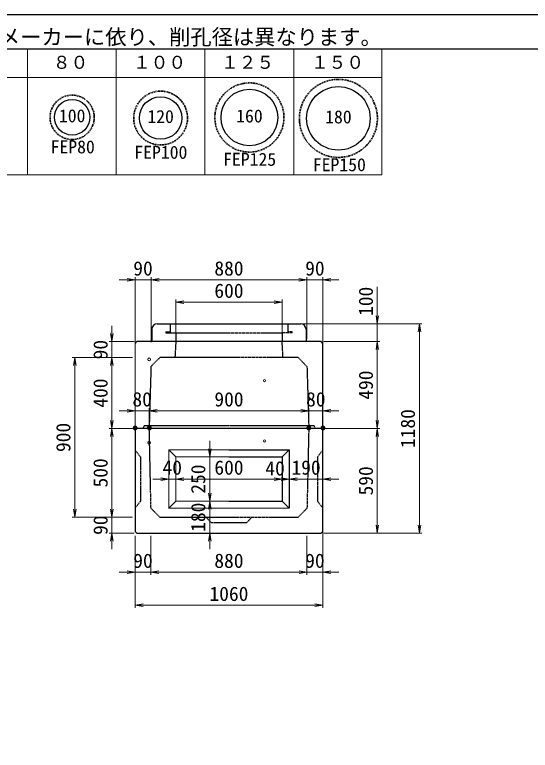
# Model space of a CAD drawing. Units: millimetres, scale not verified. Extents: x -297 to 298, y -210 to 210.
# Drawn here: x 3.2 to 148.6, y 3.1 to 210.5 of the extents above; entities that cross this region are included whole.
import ezdxf
from ezdxf.enums import TextEntityAlignment as Align

# ---------------------------------------------------------------- set-up
doc = ezdxf.new("R2010")
doc.units = ezdxf.units.MM
doc.linetypes.add('USER1', pattern=[12.95, 6.35, -3.175, 0.25, -3.175])
doc.linetypes.add('USER2', pattern=[4.7625, 3.175, -1.5875])
doc.layers.add('0-0', color=7, linetype='Continuous')
for name, color, linetype, lineweight in [('0-1_0', 9, 'Continuous', 25), ('0-2_dims', 7, 'Continuous', 18), ('0-3_pen1実線', 4, 'Continuous', 13), ('0-4_pen2実線', 3, 'Continuous', 13), ('0-5_pen3実線', 7, 'Continuous', 25), ('0-6_pen4実線', 7, 'Continuous', 25), ('0-7_pen2破線', 3, 'USER2', 25), ('0-8_鉄筋', 7, 'Continuous', 25), ('0-9_draw', 7, 'Continuous', 13)]:
    doc.layers.add(name, color=color, linetype=linetype, lineweight=lineweight)
doc.styles.add('ＭＳ ゴシック', font='')
doc.styles.get('ＭＳ ゴシック').set_extended_font_data('MS Gothic')

# ---------------------------------------------------------------- blocks, each defined once
blk = doc.blocks.new('部分図 1')
at = {"layer": '0-1_0'}
blk.add_lwpolyline([(0, 0), (11898, 0), (11898, 8410), (0, 8410)], close=True, dxfattribs=at)
at = {"layer": '0-2_dims'}
for p, q in [((6076.84, 7506.2), (6076.84, 8214.9)), ((6575.84, 7506.2), (6575.84, 8214.9)), ((7076.84, 7506.2), (7076.84, 8214.9)), ((7577.84, 7506.2), (7577.84, 8214.9)), ((8074.84, 7506.2), (8074.84, 8214.9)), ((4075.84, 8055), (8074.84, 8055)), ((8074.84, 7506.2), (4075.84, 7506.2)), ((6682.66, 6558.87), (6682.66, 6929.37)), ((6772.96, 6562.77), (6772.96, 6929.37)), ((6772.96, 6562.77), (6772.96, 6929.37)), ((7652.66, 6581.37), (7652.66, 6929.37)), ((7652.66, 6581.37), (7652.66, 6929.37)), ((7742.66, 6559.37), (7742.66, 6929.37)), ((6682.66, 6914.37), (6592.66, 6914.37)), ((6682.66, 6914.37), (6772.96, 6914.37)), ((6772.96, 6914.37), (6862.96, 6914.37)), ((6772.96, 6914.37), (7652.66, 6914.37)), ((7652.66, 6914.37), (7562.66, 6914.37)), ((7652.66, 6914.37), (7742.66, 6914.37)), ((7742.66, 6914.37), (7832.66, 6914.37)), ((8049.66, 6666.37), (8049.66, 6876.37)), ((6912.66, 6581.37), (6912.66, 6803.37)), ((7512.66, 6581.37), (7512.66, 6803.37)), ((6912.66, 6788.37), (7512.66, 6788.37)), ((6552.66, 6566.37), (6552.66, 6656.37)), ((7583.66, 6666.37), (8064.66, 6666.37)), ((7762.66, 6666.37), (8301.66, 6666.37)), ((8049.66, 6666.37), (8049.66, 6566.37)), ((8286.66, 6666.37), (8286.66, 5486.37)), ((6677.66, 6566.37), (6537.66, 6566.37)), ((6552.66, 6566.37), (6552.66, 6476.37)), ((7747.66, 6566.37), (8064.66, 6566.37)), ((7747.66, 6566.37), (8064.66, 6566.37)), ((8049.66, 6566.37), (8049.66, 6476.37)), ((8049.66, 6566.37), (8049.66, 6076.37)), ((6652.66, 6476.37), (6327.66, 6476.37)), ((6342.66, 6476.37), (6342.66, 5576.37)), ((6667.66, 6476.37), (6537.66, 6476.37)), ((6667.66, 6476.37), (6537.66, 6476.37)), ((6552.66, 6476.37), (6552.66, 6386.37)), ((6552.66, 6476.37), (6552.66, 6076.37)), ((6682.76, 6091.37), (6682.76, 6191.37)), ((6763.04, 6093.1), (6763.04, 6191.37)), ((6763.04, 6093.1), (6763.04, 6191.37)), ((7662.76, 6093.1), (7662.76, 6191.37)), ((7662.76, 6093.1), (7662.76, 6191.37)), ((7742.76, 6089.6), (7742.76, 6191.37)), ((6682.76, 6176.37), (6592.76, 6176.37)), ((6682.76, 6176.37), (6763.04, 6176.37)), ((6763.04, 6176.37), (6853.04, 6176.37)), ((6763.04, 6176.37), (7662.76, 6176.37)), ((7662.76, 6176.37), (7572.76, 6176.37)), ((7662.76, 6176.37), (7742.76, 6176.37)), ((7742.76, 6176.37), (7832.76, 6176.37)), ((6667.66, 6076.37), (6537.66, 6076.37)), ((6667.66, 6076.37), (6537.66, 6076.37)), ((6552.66, 6076.37), (6552.66, 5576.37)), ((6682.76, 6076.37), (7810.76, 6076.37)), ((7747.66, 6076.37), (8064.66, 6076.37)), ((7757.66, 6076.37), (8064.66, 6076.37)), ((8049.66, 6076.37), (8049.66, 5486.37)), ((7103.76, 5916.37), (7103.76, 6006.37)), ((7096.76, 5916.37), (7088.76, 5916.37)), ((7103.76, 5916.37), (7103.76, 5666.37)), ((6872.76, 5791.37), (6782.76, 5791.37)), ((6872.76, 5791.37), (6872.76, 5806.37)), ((6872.76, 5791.37), (6912.76, 5791.37)), ((6912.76, 5791.37), (6912.76, 5806.37)), ((6912.76, 5791.37), (6912.76, 5806.37)), ((6912.76, 5791.37), (7002.76, 5791.37)), ((6912.76, 5791.37), (7512.76, 5791.37)), ((7512.76, 5791.37), (7422.76, 5791.37)), ((7552.76, 5791.37), (7462.76, 5791.37)), ((7512.76, 5791.37), (7512.76, 5806.37)), ((7512.76, 5791.37), (7512.76, 5806.37)), ((7512.76, 5791.37), (7552.76, 5791.37)), ((7552.76, 5791.37), (7552.76, 5806.37)), ((7552.76, 5791.37), (7552.76, 5806.37)), ((7552.76, 5791.37), (7642.76, 5791.37)), ((7552.76, 5791.37), (7742.76, 5791.37)), ((7742.76, 5791.37), (7742.76, 5806.37)), ((7742.76, 5791.37), (7832.76, 5791.37)), ((7103.76, 5666.37), (7103.76, 5756.37)), ((6552.66, 5576.37), (6552.66, 5666.37)), ((7096.76, 5666.37), (7088.76, 5666.37)), ((7096.76, 5666.37), (7088.76, 5666.37)), ((7103.76, 5666.37), (7103.76, 5576.37)), ((7103.76, 5666.37), (7103.76, 5486.37)), ((6652.66, 5576.37), (6327.66, 5576.37)), ((6667.66, 5576.37), (6537.66, 5576.37)), ((6667.66, 5576.37), (6537.66, 5576.37)), ((6552.66, 5576.37), (6552.66, 5486.37)), ((6677.66, 5486.37), (6537.66, 5486.37)), ((6552.66, 5486.37), (6552.66, 5396.37)), ((7103.76, 5486.37), (7103.76, 5396.37)), ((7105.76, 5486.37), (7118.76, 5486.37)), ((7742.76, 5504.37), (7742.76, 5250.87)), ((7747.66, 5486.37), (8064.66, 5486.37)), ((7772.66, 5486.37), (8301.66, 5486.37)), ((6682.76, 5470.97), (6682.76, 5250.87)), ((6772.56, 5470.97), (6772.56, 5250.87)), ((6772.56, 5470.97), (6772.56, 5250.87)), ((7652.76, 5470.97), (7652.76, 5250.87)), ((7652.76, 5470.97), (7652.76, 5250.87)), ((6682.76, 5416.07), (6682.76, 5064.37)), ((7742.76, 5400.95), (7742.76, 5064.37)), ((6682.76, 5265.87), (6592.76, 5265.87)), ((6682.76, 5265.87), (6772.56, 5265.87)), ((6772.56, 5265.87), (6862.56, 5265.87)), ((6772.56, 5265.87), (7652.76, 5265.87)), ((7652.76, 5265.87), (7562.76, 5265.87)), ((7652.76, 5265.87), (7742.76, 5265.87)), ((7742.76, 5265.87), (7832.76, 5265.87)), ((6682.76, 5079.37), (7742.76, 5079.37))]:
    blk.add_line(p, q, dxfattribs=at)
for points in [[(6637.66, 6906.87), (6682.66, 6914.37), (6637.66, 6921.87)], [(6817.96, 6921.87), (6772.96, 6914.37), (6817.96, 6906.87)], [(6817.96, 6921.87), (6772.96, 6914.37), (6817.96, 6906.87)], [(7607.66, 6906.87), (7652.66, 6914.37), (7607.66, 6921.87)], [(7607.66, 6906.87), (7652.66, 6914.37), (7607.66, 6921.87)], [(7787.66, 6921.87), (7742.66, 6914.37), (7787.66, 6906.87)], [(6957.66, 6795.87), (6912.66, 6788.37), (6957.66, 6780.87)], [(7467.66, 6780.87), (7512.66, 6788.37), (7467.66, 6795.87)], [(8042.16, 6711.37), (8049.66, 6666.37), (8057.16, 6711.37)], [(8294.16, 6621.37), (8286.66, 6666.37), (8279.16, 6621.37)], [(6545.16, 6611.37), (6552.66, 6566.37), (6560.16, 6611.37)], [(8057.16, 6521.37), (8049.66, 6566.37), (8042.16, 6521.37)], [(8057.16, 6521.37), (8049.66, 6566.37), (8042.16, 6521.37)], [(6350.16, 6431.37), (6342.66, 6476.37), (6335.16, 6431.37)], [(6560.16, 6431.37), (6552.66, 6476.37), (6545.16, 6431.37)], [(6560.16, 6431.37), (6552.66, 6476.37), (6545.16, 6431.37)], [(6637.76, 6168.87), (6682.76, 6176.37), (6637.76, 6183.87)], [(6808.04, 6183.87), (6763.04, 6176.37), (6808.04, 6168.87)], [(6808.04, 6183.87), (6763.04, 6176.37), (6808.04, 6168.87)], [(7617.76, 6168.87), (7662.76, 6176.37), (7617.76, 6183.87)], [(7617.76, 6168.87), (7662.76, 6176.37), (7617.76, 6183.87)], [(7787.76, 6183.87), (7742.76, 6176.37), (7787.76, 6168.87)], [(6545.16, 6121.37), (6552.66, 6076.37), (6560.16, 6121.37)], [(8042.16, 6121.37), (8049.66, 6076.37), (8057.16, 6121.37)], [(6560.16, 6031.37), (6552.66, 6076.37), (6545.16, 6031.37)], [(8057.16, 6031.37), (8049.66, 6076.37), (8042.16, 6031.37)], [(7096.26, 5961.37), (7103.76, 5916.37), (7111.26, 5961.37)], [(6827.76, 5783.87), (6872.76, 5791.37), (6827.76, 5798.87)], [(6957.76, 5798.87), (6912.76, 5791.37), (6957.76, 5783.87)], [(6957.76, 5798.87), (6912.76, 5791.37), (6957.76, 5783.87)], [(7467.76, 5783.87), (7512.76, 5791.37), (7467.76, 5798.87)], [(7467.76, 5783.87), (7512.76, 5791.37), (7467.76, 5798.87)], [(7507.76, 5783.87), (7552.76, 5791.37), (7507.76, 5798.87)], [(7597.76, 5798.87), (7552.76, 5791.37), (7597.76, 5783.87)], [(7787.76, 5798.87), (7742.76, 5791.37), (7787.76, 5783.87)], [(7096.26, 5711.37), (7103.76, 5666.37), (7111.26, 5711.37)], [(7111.26, 5621.37), (7103.76, 5666.37), (7096.26, 5621.37)], [(6335.16, 5621.37), (6342.66, 5576.37), (6350.16, 5621.37)], [(6545.16, 5621.37), (6552.66, 5576.37), (6560.16, 5621.37)], [(6545.16, 5621.37), (6552.66, 5576.37), (6560.16, 5621.37)], [(8042.16, 5531.37), (8049.66, 5486.37), (8057.16, 5531.37)], [(8279.16, 5531.37), (8286.66, 5486.37), (8294.16, 5531.37)], [(6560.16, 5441.37), (6552.66, 5486.37), (6545.16, 5441.37)], [(7111.26, 5441.37), (7103.76, 5486.37), (7096.26, 5441.37)], [(6637.76, 5258.37), (6682.76, 5265.87), (6637.76, 5273.37)], [(6817.56, 5273.37), (6772.56, 5265.87), (6817.56, 5258.37)], [(6817.56, 5273.37), (6772.56, 5265.87), (6817.56, 5258.37)], [(7607.76, 5258.37), (7652.76, 5265.87), (7607.76, 5273.37)], [(7607.76, 5258.37), (7652.76, 5265.87), (7607.76, 5273.37)], [(7787.76, 5273.37), (7742.76, 5265.87), (7787.76, 5258.37)], [(6727.76, 5086.87), (6682.76, 5079.37), (6727.76, 5071.87)], [(7697.76, 5071.87), (7742.76, 5079.37), (7697.76, 5086.87)]]:
    blk.add_lwpolyline(points, dxfattribs=at)
at = {"layer": '0-3_pen1実線'}
blk.add_line((7512.66, 6613.4), (7515.64, 6616.37), dxfattribs=at)
at = {"layer": '0-4_pen2実線'}
blk.add_line((7568.66, 6622.37), (7568.66, 6616.37), dxfattribs=at)
for centre, radius in [((6762.66, 6466.37), 8), ((7412.66, 6346.37), 6), ((6762.76, 5996.37), 8), ((7412.76, 6006.37), 6)]:
    blk.add_circle(centre, radius, dxfattribs=at)
at = {"layer": '0-5_pen3実線'}
for p, q in [((6807.66, 6666.37), (7617.66, 6666.37)), ((6777.66, 6636.37), (6777.66, 6566.37)), ((7647.66, 6636.37), (7647.66, 6566.37)), ((7732.66, 6566.37), (6692.66, 6566.37)), ((7742.66, 6556.37), (7732.66, 6566.37)), ((7742.66, 6076.37), (7742.66, 6556.37)), ((7742.66, 6076.37), (6682.66, 6076.37)), ((7742.76, 5496.37), (7742.76, 6076.37)), ((7552.76, 5956.37), (7512.76, 5916.37)), ((7212.76, 5666.37), (7512.76, 5666.37)), ((7512.76, 5666.37), (7552.76, 5626.37)), ((6872.76, 5626.37), (7550.49, 5628.65)), ((6692.76, 5486.37), (7732.76, 5486.37)), ((7742.76, 5496.37), (7732.76, 5486.37))]:
    blk.add_line(p, q, dxfattribs=at)
for points in [[(6682.76, 6076.37), (6682.76, 5496.37), (6692.76, 5486.37)], [(7212.76, 5956.37), (7552.76, 5956.37), (7552.76, 5626.37)], [(7212.76, 5916.37), (7512.76, 5916.37), (7512.76, 5666.37)]]:
    blk.add_lwpolyline(points, dxfattribs=at)
for centre, start, end in [((6807.66, 6636.37), 90, 180), ((7617.66, 6636.37), 0, 90)]:
    blk.add_arc(centre, 30, start, end, dxfattribs=at)
at = {"layer": '0-6_pen4実線'}
blk.add_lwpolyline([(200, 200), (11709, 200), (11709, 8215), (200, 8215)], close=True, dxfattribs=at)
at = {"layer": '0-7_pen2破線'}
for p, q in [((6880.66, 6666.37), (6880.66, 6616.37)), ((7544.66, 6666.37), (7544.66, 6622.37)), ((6856.66, 6622.37), (6880.66, 6622.37)), ((6856.66, 6622.37), (6856.66, 6616.37)), ((6856.66, 6616.37), (7512.66, 6616.37)), ((6912.66, 6616.37), (6912.66, 6566.37)), ((7568.66, 6616.37), (7512.66, 6616.37)), ((7512.66, 6616.37), (7512.66, 6566.37)), ((7568.66, 6622.37), (7544.66, 6622.37)), ((6912.66, 6566.37), (6907.66, 6476.37)), ((7517.66, 6476.37), (7512.66, 6566.37)), ((6772.66, 6426.37), (6822.66, 6476.37)), ((7212.66, 6476.37), (6822.66, 6476.37)), ((7602.66, 6476.37), (7212.66, 6476.37)), ((7602.66, 6476.37), (7652.66, 6426.37)), ((6772.66, 6426.37), (6762.66, 6091.37)), ((7652.66, 6426.37), (7662.66, 6091.37)), ((6732.66, 6091.37), (6727.66, 6076.37)), ((7212.66, 6091.37), (6732.66, 6091.37)), ((7692.66, 6091.37), (7212.66, 6091.37)), ((7692.66, 6091.37), (7697.66, 6076.37)), ((6682.76, 5956.37), (6712.76, 5916.37)), ((7742.76, 5956.37), (7712.76, 5916.37)), ((6712.76, 5916.37), (6712.76, 5666.37)), ((7712.76, 5916.37), (7712.76, 5666.37)), ((6712.76, 5666.37), (6682.76, 5626.37)), ((7712.76, 5666.37), (7742.76, 5626.37)), ((6822.76, 5576.37), (7602.76, 5576.37)), ((7112.76, 5546.37), (7082.76, 5576.37))]:
    blk.add_line(p, q, dxfattribs=at)
for points in [[(6822.76, 5576.37), (6772.76, 5626.37), (6763.08, 6076.37)], [(7662.76, 6076.37), (7652.76, 5626.37), (7602.76, 5576.37)], [(7112.76, 5546.37), (7312.76, 5546.37), (7342.76, 5576.37)]]:
    blk.add_lwpolyline(points, dxfattribs=at)
at = {"layer": '0-8_鉄筋', "color": 1, "linetype": 'USER1', "lineweight": 35}
for centre, radius in [((7327.94, 7830.3), 195), ((7829.94, 7825.3), 220.1), ((6826.94, 7827.3), 151.71), ((6327.94, 7831.4), 125)]:
    blk.add_circle(centre, radius, dxfattribs=at)
at = {"layer": '0-8_鉄筋', "color": 1}
for centre, radius in [((7327.94, 7830.4), 160), ((7829.94, 7825.4), 179.11), ((6327.94, 7831.4), 100), ((6826.94, 7827.4), 120)]:
    blk.add_circle(centre, radius, dxfattribs=at)
at = {"layer": '0-9_draw'}
for p, q in [((6682.66, 6556.37), (6692.66, 6566.37)), ((6682.66, 6556.37), (6682.66, 6076.37)), ((6872.76, 5956.37), (6872.76, 5626.37)), ((6872.76, 5956.37), (6912.76, 5916.37)), ((6872.76, 5956.37), (7212.76, 5956.37)), ((6912.76, 5916.37), (6912.76, 5666.37)), ((6912.76, 5916.37), (7212.76, 5916.37)), ((6912.76, 5666.37), (6872.76, 5626.37)), ((6912.76, 5666.37), (7212.76, 5666.37))]:
    blk.add_line(p, q, dxfattribs=at)
at = {"layer": '0-2_dims', "style": 'ＭＳ ゴシック'}
for s, height, p in [('※ＦＥＰ管メーカー・継手メーカーに依り、削孔径は異なります。', 87.98, (4474.66, 8213.83)), ('８０', 73.31, (6218.84, 8082.9)), ('１００', 73.31, (6670.84, 8082.9)), ('１２５', 73.31, (7167.84, 8082.9)), ('１５０', 73.31, (7674.84, 8082.9)), ('90', 80.65, (6672.81, 6914.87)), ('880', 80.65, (7130.31, 6914.87)), ('90', 80.65, (7642.66, 6914.87)), ('600', 80.65, (7130.16, 6788.87)), ('80', 80.65, (6667.9, 6176.87)), ('900', 80.65, (7130.4, 6176.87)), ('80', 80.65, (7647.76, 6176.87)), ('●', 21.99, (6667.86, 6061.37)), ('●', 21.99, (6748.16, 6061.37)), ('●', 21.99, (7647.56, 6061.37)), ('●', 21.99, (7727.66, 6061.37)), ('40', 80.65, (6837.76, 5791.87)), ('600', 80.65, (7130.26, 5791.87)), ('40', 80.65, (7417.76, 5787.37)), ('190', 80.65, (7565.26, 5791.87)), ('90', 80.65, (6672.66, 5266.37)), ('880', 80.65, (7130.16, 5266.37)), ('90', 80.65, (7642.76, 5266.37)), ('1060', 80.65, (7102.76, 5079.87))]:
    blk.add_text(s, height=height, dxfattribs=at).set_placement(p, align=Align.BOTTOM_LEFT)
for s, p in [('100', (8049.16, 6711.37)), ('90', (6552.16, 6466.37)), ('490', (8049.16, 6238.87)), ('400', (6552.16, 6193.87)), ('1180', (8286.16, 5966.37)), ('900', (6342.16, 5943.87)), ('500', (6552.16, 5743.87)), ('250', (7103.26, 5708.87)), ('590', (8049.16, 5698.87)), ('180', (7103.26, 5493.87)), ('90', (6552.16, 5476.37))]:
    blk.add_text(s, height=80.65, rotation=90, dxfattribs=at).set_placement(p, align=Align.BOTTOM_LEFT)
at = {"layer": '0-8_鉄筋', "style": 'ＭＳ ゴシック'}
for s, p in [('100', (6253.24, 7781.3)), ('120', (6752.24, 7777.3)), ('160', (7253.24, 7780.3)), ('180', (7755.24, 7775.3)), ('FEP80', (6206.34, 7606.2)), ('FEP100', (6678.74, 7575.5)), ('FEP125', (7179.74, 7535.9)), ('FEP150', (7685.74, 7505.5))]:
    blk.add_text(s, height=73.31, dxfattribs=at).set_placement(p, align=Align.BOTTOM_LEFT)

msp = doc.modelspace()

# ---------------------------------------------------------------- block references
at = {"layer": '0-0', "xscale": 0.05, "yscale": 0.05}
msp.add_blockref('部分図 1', (-297, -210), dxfattribs=at)

doc.saveas('drawing.dxf')
